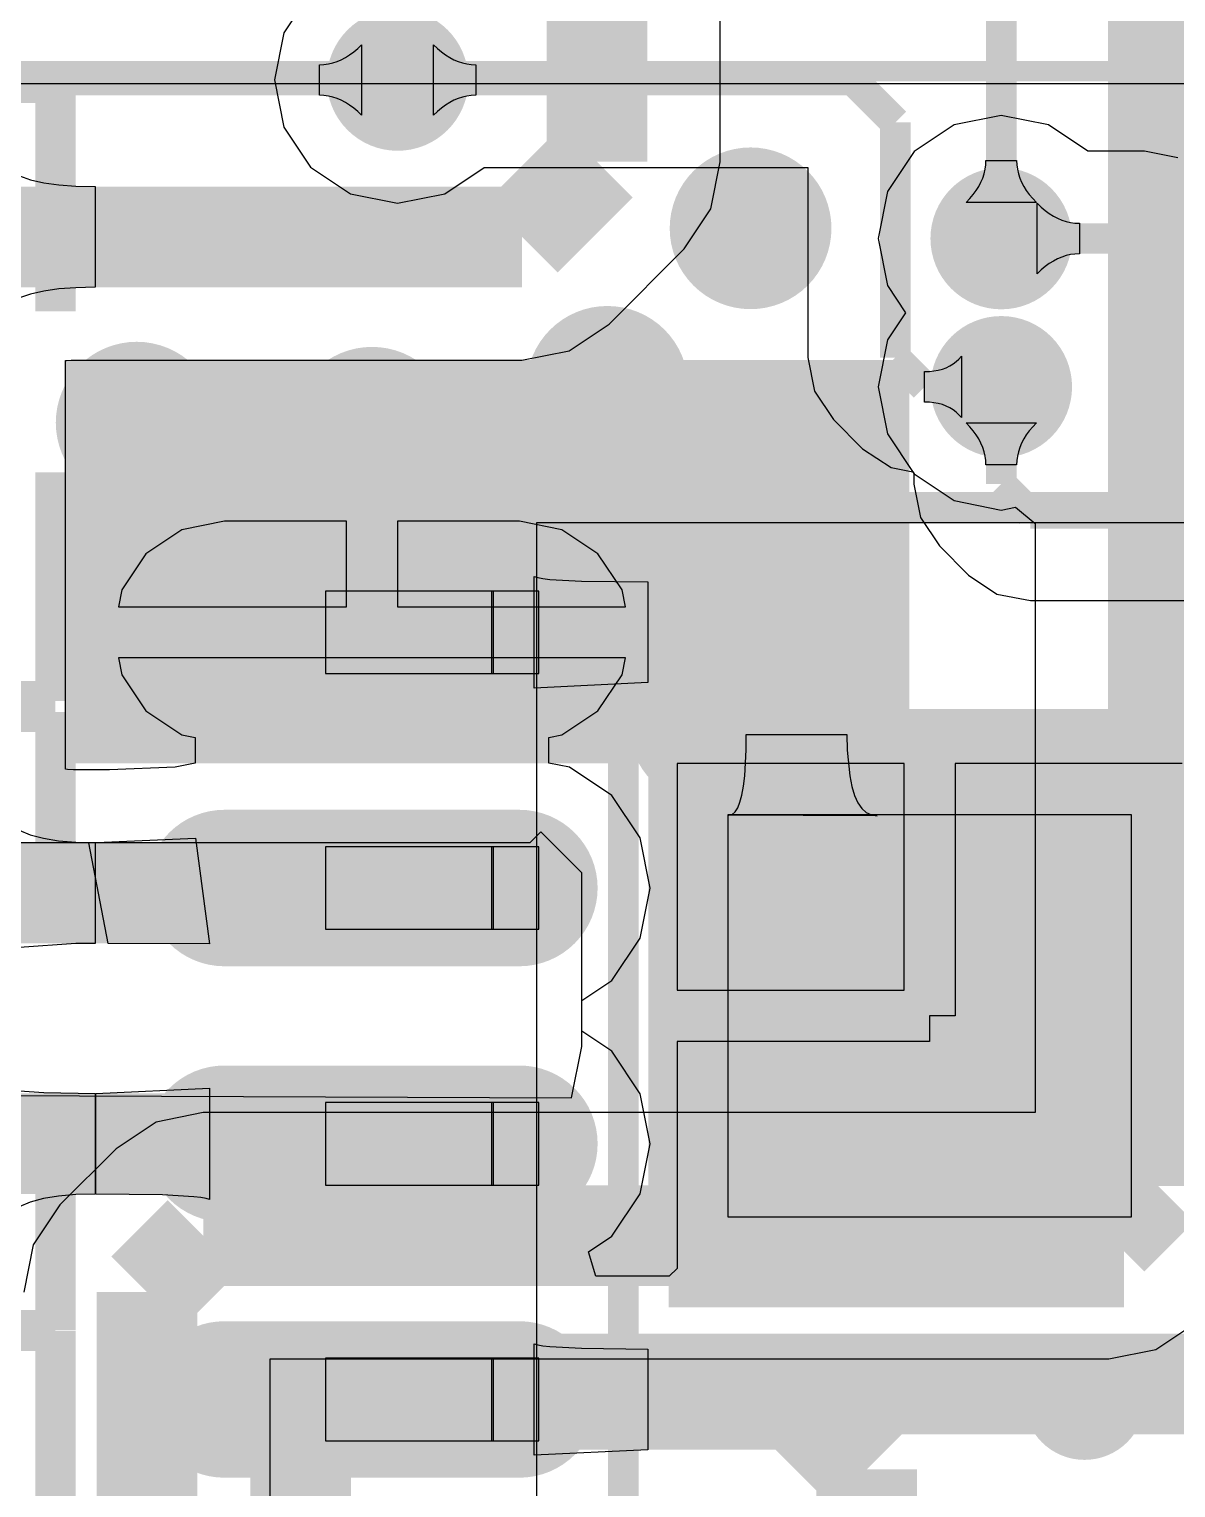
# Model space of a CAD drawing. Extents: x 40.9 to 121.6, y 83.2 to 120.
# Drawn here: x 80.26 to 85.96, y 87.8 to 95.05 of the extents above; entities that cross this region are included whole.
import ezdxf

# ---------------------------------------------------------------- set-up
doc = ezdxf.new("R2010")
doc.units = 0
for name, color, linetype in [('BOTTOMLAYER', 5, 'CONTINUOUS'), ('BOTTOMOVERLAY', 54, 'CONTINUOUS'), ('BOTTOMSOLDER', 6, 'CONTINUOUS'), ('MECHANICAL4', 56, 'CONTINUOUS'), ('MECHANICAL5', 56, 'CONTINUOUS'), ('MULTILAYER', 9, 'CONTINUOUS'), ('TOPLAYER', 1, 'CONTINUOUS'), ('TOPOVERLAY', 2, 'CONTINUOUS'), ('TOPPASTE', 8, 'CONTINUOUS'), ('TOPSOLDER', 216, 'CONTINUOUS')]:
    doc.layers.add(name, color=color, linetype=linetype)

msp = doc.modelspace()

# ---------------------------------------------------------------- linework, layer by layer
at = {"layer": 'BOTTOMLAYER'}
for p, q in [((81.648183, 95.207353), (81.527612, 95.026909)), ((81.527612, 95.026909), (81.481046, 94.7928)), ((82.271337, 94.617799), (82.271337, 94.967801)), ((82.271337, 94.967801), (82.2909, 94.94899)), ((82.2909, 94.94899), (82.310773, 94.93216)), ((82.310773, 94.93216), (82.330958, 94.917311)), ((82.330958, 94.917311), (82.351456, 94.904441)), ((82.351456, 94.904441), (82.372263, 94.893552)), ((82.372263, 94.893552), (82.393381, 94.884641)), ((82.393381, 94.884641), (82.414811, 94.87771)), ((82.414811, 94.87771), (82.436551, 94.872762)), ((82.436551, 94.872762), (82.458603, 94.86979)), ((82.458603, 94.86979), (82.480968, 94.868802)), ((82.480968, 94.868802), (82.480968, 94.716798)), ((81.481046, 94.7928), (81.527612, 94.558691)), ((82.372263, 94.692048), (82.351456, 94.681159)), ((82.393381, 94.700959), (82.372263, 94.692048)), ((82.414811, 94.70789), (82.393381, 94.700959)), ((82.436551, 94.712838), (82.414811, 94.70789)), ((82.458603, 94.71581), (82.436551, 94.712838)), ((82.480968, 94.716798), (82.458603, 94.71581)), ((82.2909, 94.63661), (82.271337, 94.617799)), ((82.310773, 94.65344), (82.2909, 94.63661)), ((82.330958, 94.668289), (82.310773, 94.65344)), ((82.351456, 94.681159), (82.330958, 94.668289)), ((81.527612, 94.558691), (81.660225, 94.360225)), ((81.660225, 94.360225), (81.858691, 94.227612)), ((82.326909, 94.227612), (82.522725, 94.358455)), ((82.522725, 94.358455), (84.129654, 94.358455)), ((84.129654, 94.358455), (84.129654, 93.413801)), ((84.998159, 94.305981), (85.00509, 94.327411)), ((85.00509, 94.327411), (85.010038, 94.349151)), ((85.010038, 94.349151), (85.01301, 94.371203)), ((85.01301, 94.371203), (85.013998, 94.393568)), ((85.013998, 94.393568), (85.166002, 94.393568)), ((85.166002, 94.393568), (85.16699, 94.371203)), ((85.16699, 94.371203), (85.169962, 94.349151)), ((85.169962, 94.349151), (85.17491, 94.327411)), ((85.17491, 94.327411), (85.181841, 94.305981)), ((84.965489, 94.243558), (84.978359, 94.264056)), ((84.978359, 94.264056), (84.989248, 94.284864)), ((84.989248, 94.284864), (84.998159, 94.305981)), ((85.181841, 94.305981), (85.190752, 94.284864)), ((85.190752, 94.284864), (85.201641, 94.264056)), ((85.201641, 94.264056), (85.214511, 94.243558)), ((81.858691, 94.227612), (82.0928, 94.181046)), ((82.0928, 94.181046), (82.326909, 94.227612)), ((84.914999, 94.183937), (84.93381, 94.2035)), ((85.265001, 94.183937), (84.914999, 94.183937)), ((84.93381, 94.2035), (84.95064, 94.223373)), ((84.95064, 94.223373), (84.965489, 94.243558)), ((85.214511, 94.243558), (85.22936, 94.223373)), ((85.22936, 94.223373), (85.24619, 94.2035)), ((85.24619, 94.2035), (85.265001, 94.183937)), ((84.129654, 93.413801), (84.162717, 93.247583)), ((84.834362, 93.37246), (84.850745, 93.38245)), ((84.850745, 93.38245), (84.865837, 93.393974)), ((84.865837, 93.393974), (84.879642, 93.407034)), ((84.879642, 93.407034), (84.892157, 93.421634)), ((84.892157, 93.421634), (84.892157, 93.115966)), ((84.709, 93.344802), (84.733117, 93.345569)), ((84.709, 93.192798), (84.709, 93.344802)), ((84.733117, 93.345569), (84.755944, 93.347873)), ((84.755944, 93.347873), (84.777481, 93.351716)), ((84.777481, 93.351716), (84.79773, 93.357093)), ((84.79773, 93.357093), (84.816691, 93.364009)), ((84.816691, 93.364009), (84.834362, 93.37246)), ((84.162717, 93.247583), (84.25687, 93.106674)), ((84.733117, 93.192031), (84.709, 93.192798)), ((84.755944, 93.189727), (84.733117, 93.192031)), ((84.777481, 93.185884), (84.755944, 93.189727)), ((84.79773, 93.180507), (84.777481, 93.185884)), ((84.816691, 93.173591), (84.79773, 93.180507)), ((84.834362, 93.16514), (84.816691, 93.173591)), ((84.850745, 93.15515), (84.834362, 93.16514)), ((84.25687, 93.106674), (84.256867, 93.106672)), ((84.256867, 93.106672), (84.25687, 93.106672)), ((84.25687, 93.106672), (84.25687, 93.106667)), ((84.25687, 93.106667), (84.256872, 93.106669)), ((84.256872, 93.106669), (84.401866, 92.961676)), ((84.865837, 93.143626), (84.850745, 93.15515)), ((84.879642, 93.130566), (84.865837, 93.143626)), ((84.892157, 93.115966), (84.879642, 93.130566)), ((84.401866, 92.961676), (84.401868, 92.961673)), ((84.401868, 92.961673), (84.401866, 92.961673)), ((84.401866, 92.961673), (84.401868, 92.961668)), ((84.401868, 92.961668), (84.401871, 92.961668)), ((84.401871, 92.961668), (84.401873, 92.961666)), ((84.401873, 92.961666), (84.401873, 92.961668)), ((84.401873, 92.961668), (84.401873, 92.961666)), ((84.401873, 92.961666), (84.401873, 92.961666)), ((84.401873, 92.961666), (84.401873, 92.961666)), ((84.401873, 92.961666), (84.401876, 92.961666)), ((84.401876, 92.961666), (84.401876, 92.961668)), ((84.401876, 92.961668), (84.542782, 92.867518)), ((84.542782, 92.867518), (84.650885, 92.846014)), ((84.650885, 92.846014), (84.657425, 92.836225)), ((84.657425, 92.836225), (84.855891, 92.703612)), ((84.855891, 92.703612), (85.09, 92.657046)), ((85.09, 92.657046), (85.160071, 92.670983)), ((85.160071, 92.670983), (85.258245, 92.590414)), ((85.258245, 92.590414), (85.258245, 89.664154)), ((80.893491, 89.617588), (80.695023, 89.484975)), ((81.1276, 89.664154), (80.893491, 89.617588)), ((85.258245, 89.664154), (81.1276, 89.664154)), ((80.695023, 89.484975), (80.415625, 89.205575)), ((80.415625, 89.205575), (80.283012, 89.007109)), ((80.283012, 89.007109), (80.236446, 88.773)), ((85.857509, 88.487212), (86.055975, 88.619825)), ((85.6234, 88.440646), (85.857509, 88.487212)), ((81.459954, 87.131827), (81.459954, 88.440646)), ((81.459954, 88.440646), (85.6234, 88.440646))]:
    msp.add_line(p, q, dxfattribs=at)
for points, const_width in [([(85.869998, 89.298998), (85.869998, 95.587602)], 0.499999), ([(85.09, 94.0054), (85.09, 95.1484)], 0.152001), ([(82.0928, 94.7928), (84.3534, 94.7928)], 0.152001), ([(84.3534, 94.7928), (84.563999, 94.582201)], 0.152001), ([(84.563999, 93.413801), (84.563999, 94.582201)], 0.152001), ([(84.563999, 93.413801), (84.709, 93.2688)], 0.152001), ([(84.709, 93.2688), (85.09, 93.2688)], 0.152001), ([(85.6234, 89.0524), (85.869998, 89.298998)], 0.499999), ([(80.8482, 88.773), (81.1276, 89.0524)], 0.499999), ([(81.1276, 89.0524), (85.6234, 89.0524)], 0.499999), ([(80.8482, 86.9696), (80.8482, 88.773)], 0.499999), ([(86.1314, 88.3158), (86.569997, 88.754397)], 0.499999), ([(81.611203, 88.062803), (81.8642, 88.3158)], 0.499999), ([(81.8642, 88.3158), (86.1314, 88.3158)], 0.499999), ([(81.611203, 86.615003), (81.611203, 88.062803)], 0.499999)]:
    msp.add_lwpolyline(points, dxfattribs=dict(at, const_width=const_width))
for points, const_width in [([(81.967802, 94.7928, 1), (82.217798, 94.7928, 1)], 0.249999), ([(83.6954, 94.0562, 1), (83.9954, 94.0562, 1)], 0.299999), ([(84.965002, 94.0054, 1), (85.214998, 94.0054, 1)], 0.249999), ([(82.9842, 93.2688, 1), (83.2842, 93.2688, 1)], 0.299999), ([(84.965002, 93.2688, 1), (85.214998, 93.2688, 1)], 0.249999), ([(80.6474, 93.091, 1), (80.9474, 93.091, 1)], 0.299999), ([(81.8158, 93.0656, 1), (82.1158, 93.0656, 1)], 0.299999), ([(83.9748, 92.3798, 1), (84.2748, 92.3798, 1)], 0.299999), ([(83.4922, 91.5924, 1), (83.7922, 91.5924, 1)], 0.299999), ([(83.8732, 90.7796, 1), (84.1732, 90.7796, 1)], 0.299999), ([(84.686, 90.805, 1), (84.986, 90.805, 1)], 0.299999), ([(83.924, 89.9922, 1), (84.224, 89.9922, 1)], 0.299999), ([(84.7114, 89.9668, 1), (85.0114, 89.9668, 1)], 0.299999)]:
    msp.add_lwpolyline(points, format="xyb", close=True, dxfattribs=dict(at, const_width=const_width))
at = {"layer": 'BOTTOMOVERLAY', "const_width": 0.1016}
msp.add_lwpolyline([(79.184475, 94.836945), (86.685095, 94.836945)], dxfattribs=at)
at = {"layer": 'BOTTOMSOLDER'}
for points, const_width in [([(81.917002, 94.7928, 1), (82.268598, 94.7928, 1)], 0.351599), ([(83.6446, 94.0562, 1), (84.0462, 94.0562, 1)], 0.401599), ([(84.914202, 94.0054, 1), (85.265798, 94.0054, 1)], 0.351599), ([(82.9334, 93.2688, 1), (83.335, 93.2688, 1)], 0.401599), ([(84.914202, 93.2688, 1), (85.265798, 93.2688, 1)], 0.351599), ([(80.5966, 93.091, 1), (80.9982, 93.091, 1)], 0.401599), ([(81.765, 93.0656, 1), (82.1666, 93.0656, 1)], 0.401599), ([(83.924, 92.3798, 1), (84.3256, 92.3798, 1)], 0.401599), ([(83.4414, 91.5924, 1), (83.843, 91.5924, 1)], 0.401599), ([(83.8224, 90.7796, 1), (84.224, 90.7796, 1)], 0.401599), ([(84.6352, 90.805, 1), (85.0368, 90.805, 1)], 0.401599), ([(83.8732, 89.9922, 1), (84.2748, 89.9922, 1)], 0.401599), ([(84.6606, 89.9668, 1), (85.0622, 89.9668, 1)], 0.401599)]:
    msp.add_lwpolyline(points, format="xyb", close=True, dxfattribs=dict(at, const_width=const_width))
at = {"layer": 'MECHANICAL4'}
for p, q in [((73.486696, 94.775884), (87.986692, 94.775884)), ((82.784391, 87.694592), (82.784391, 92.594608)), ((82.784391, 92.594608), (86.684409, 92.594608))]:
    msp.add_line(p, q, dxfattribs=at)
at = {"layer": 'MECHANICAL5'}
for p, q in [((81.734406, 92.254603), (81.734406, 91.844597)), ((82.569406, 92.254603), (81.734406, 92.254603)), ((82.559398, 92.254603), (82.559398, 91.844597)), ((82.794399, 92.254603), (82.559398, 92.254603)), ((82.569406, 91.844597), (82.569406, 92.254603)), ((82.794399, 91.844597), (82.794399, 92.254603)), ((81.734406, 91.844597), (82.569406, 91.844597)), ((82.559398, 91.844597), (82.794399, 91.844597)), ((83.734402, 89.144602), (83.734402, 91.144598)), ((83.734402, 91.144598), (85.734398, 91.144598)), ((85.734398, 91.144598), (85.734398, 89.144602)), ((81.734406, 90.984603), (81.734406, 90.574597)), ((82.569406, 90.984603), (81.734406, 90.984603)), ((82.559398, 90.984603), (82.559398, 90.574597)), ((82.794399, 90.984603), (82.559398, 90.984603)), ((82.569406, 90.574597), (82.569406, 90.984603)), ((82.794399, 90.574597), (82.794399, 90.984603)), ((81.734406, 90.574597), (82.569406, 90.574597)), ((82.559398, 90.574597), (82.794399, 90.574597)), ((81.734406, 89.714603), (81.734406, 89.304597)), ((82.569406, 89.714603), (81.734406, 89.714603)), ((82.559398, 89.714603), (82.559398, 89.304597)), ((82.794399, 89.714603), (82.559398, 89.714603)), ((82.569406, 89.304597), (82.569406, 89.714603)), ((82.794399, 89.304597), (82.794399, 89.714603)), ((81.734406, 89.304597), (82.569406, 89.304597)), ((82.559398, 89.304597), (82.794399, 89.304597)), ((85.734398, 89.144602), (83.734402, 89.144602)), ((81.734406, 88.444603), (81.734406, 88.034597)), ((82.569406, 88.444603), (81.734406, 88.444603)), ((82.559398, 88.444603), (82.559398, 88.034597)), ((82.794399, 88.444603), (82.559398, 88.444603)), ((82.569406, 88.034597), (82.569406, 88.444603)), ((82.794399, 88.034597), (82.794399, 88.444603)), ((81.734406, 88.034597), (82.569406, 88.034597)), ((82.559398, 88.034597), (82.794399, 88.034597))]:
    msp.add_line(p, q, dxfattribs=at)
at = {"layer": 'MULTILAYER'}
for points, const_width in [([(81.967802, 94.7928, 1), (82.217798, 94.7928, 1)], 0.249999), ([(83.6954, 94.0562, 1), (83.9954, 94.0562, 1)], 0.299999), ([(84.965002, 94.0054, 1), (85.214998, 94.0054, 1)], 0.249999), ([(82.9842, 93.2688, 1), (83.2842, 93.2688, 1)], 0.299999), ([(84.965002, 93.2688, 1), (85.214998, 93.2688, 1)], 0.249999), ([(80.6474, 93.091, 1), (80.9474, 93.091, 1)], 0.299999), ([(81.8158, 93.0656, 1), (82.1158, 93.0656, 1)], 0.299999), ([(83.9748, 92.3798, 1), (84.2748, 92.3798, 1)], 0.299999), ([(83.4922, 91.5924, 1), (83.7922, 91.5924, 1)], 0.299999), ([(83.8732, 90.7796, 1), (84.1732, 90.7796, 1)], 0.299999), ([(84.686, 90.805, 1), (84.986, 90.805, 1)], 0.299999), ([(83.924, 89.9922, 1), (84.224, 89.9922, 1)], 0.299999), ([(84.7114, 89.9668, 1), (85.0114, 89.9668, 1)], 0.299999)]:
    msp.add_lwpolyline(points, format="xyb", close=True, dxfattribs=dict(at, const_width=const_width))
at = {"layer": 'TOPLAYER'}
for p, q in [((83.695154, 94.3864), (83.695154, 95.790377)), ((81.813336, 94.893552), (81.834144, 94.904441)), ((81.834144, 94.904441), (81.854642, 94.917311)), ((81.854642, 94.917311), (81.874827, 94.93216)), ((81.874827, 94.93216), (81.8947, 94.94899)), ((81.8947, 94.94899), (81.914263, 94.967801)), ((81.914263, 94.967801), (81.914263, 94.617799)), ((81.704632, 94.868802), (81.726997, 94.86979)), ((81.704632, 94.716798), (81.704632, 94.868802)), ((81.726997, 94.86979), (81.749049, 94.872762)), ((81.749049, 94.872762), (81.770789, 94.87771)), ((81.770789, 94.87771), (81.792219, 94.884641)), ((81.792219, 94.884641), (81.813336, 94.893552)), ((81.726997, 94.71581), (81.704632, 94.716798)), ((81.749049, 94.712838), (81.726997, 94.71581)), ((81.770789, 94.70789), (81.749049, 94.712838)), ((81.792219, 94.700959), (81.770789, 94.70789)), ((81.813336, 94.692048), (81.792219, 94.700959)), ((81.834144, 94.681159), (81.813336, 94.692048)), ((81.854642, 94.668289), (81.834144, 94.681159)), ((81.874827, 94.65344), (81.854642, 94.668289)), ((81.8947, 94.63661), (81.874827, 94.65344)), ((81.914263, 94.617799), (81.8947, 94.63661)), ((85.09, 94.617154), (84.855891, 94.570588)), ((85.324109, 94.570588), (85.09, 94.617154)), ((84.855891, 94.570588), (84.657425, 94.437975)), ((85.519925, 94.439745), (85.324109, 94.570588)), ((84.657425, 94.437975), (84.524812, 94.239509)), ((85.8012, 94.439745), (85.519925, 94.439745)), ((85.967418, 94.406682), (85.8012, 94.439745)), ((83.648588, 94.152291), (83.695154, 94.3864)), ((80.215552, 94.316387), (80.270551, 94.297309)), ((80.270551, 94.297309), (80.335552, 94.282473)), ((80.335552, 94.282473), (80.41055, 94.271876)), ((80.41055, 94.271876), (80.495551, 94.265516)), ((80.495551, 94.265516), (80.59055, 94.263398)), ((80.59055, 94.263398), (80.59055, 93.763399)), ((84.524812, 94.239509), (84.478246, 94.0054)), ((85.268537, 93.830399), (85.268537, 94.180401)), ((85.268537, 94.180401), (85.2881, 94.16159)), ((83.515975, 93.953825), (83.648588, 94.152291)), ((85.2881, 94.16159), (85.307973, 94.14476)), ((85.307973, 94.14476), (85.328158, 94.129911)), ((85.328158, 94.129911), (85.348656, 94.117041)), ((85.348656, 94.117041), (85.369463, 94.106152)), ((85.369463, 94.106152), (85.390581, 94.097241)), ((85.390581, 94.097241), (85.412011, 94.09031)), ((85.412011, 94.09031), (85.433751, 94.085362)), ((85.433751, 94.085362), (85.455803, 94.08239)), ((85.455803, 94.08239), (85.478168, 94.081402)), ((85.478168, 94.081402), (85.478168, 93.929398)), ((84.478246, 94.0054), (84.524812, 93.771291)), ((83.142973, 93.580824), (83.515975, 93.953825)), ((85.348656, 93.893759), (85.328158, 93.880889)), ((85.369463, 93.904648), (85.348656, 93.893759)), ((85.390581, 93.913559), (85.369463, 93.904648)), ((85.412011, 93.92049), (85.390581, 93.913559)), ((85.433751, 93.925438), (85.412011, 93.92049)), ((85.455803, 93.92841), (85.433751, 93.925438)), ((85.478168, 93.929398), (85.455803, 93.92841)), ((85.2881, 93.84921), (85.268537, 93.830399)), ((85.307973, 93.86604), (85.2881, 93.84921)), ((85.328158, 93.880889), (85.307973, 93.86604)), ((80.335552, 93.744324), (80.270551, 93.729487)), ((80.41055, 93.75492), (80.335552, 93.744324)), ((80.495551, 93.761281), (80.41055, 93.75492)), ((80.59055, 93.763399), (80.495551, 93.761281)), ((84.524812, 93.771291), (84.614476, 93.6371)), ((80.270551, 93.729487), (80.215552, 93.710409)), ((84.614476, 93.6371), (84.524812, 93.502909)), ((82.944508, 93.44821), (83.142973, 93.580824)), ((84.524812, 93.502909), (84.478246, 93.2688)), ((80.443598, 93.399188), (80.448874, 93.399935)), ((80.443598, 93.198399), (80.443598, 93.399188)), ((80.448874, 93.399935), (80.471734, 93.401645)), ((80.471734, 93.401645), (82.710398, 93.401645)), ((82.710398, 93.401645), (82.944508, 93.44821)), ((84.478246, 93.2688), (84.524812, 93.034691)), ((80.443598, 91.658397), (80.443598, 93.198399)), ((84.524812, 93.034691), (84.655655, 92.838875)), ((84.93381, 93.0707), (84.914999, 93.090263)), ((84.914999, 93.090263), (85.265001, 93.090263)), ((84.95064, 93.050827), (84.93381, 93.0707)), ((84.965489, 93.030642), (84.95064, 93.050827)), ((84.978359, 93.010144), (84.965489, 93.030642)), ((85.214511, 93.030642), (85.201641, 93.010144)), ((85.22936, 93.050827), (85.214511, 93.030642)), ((85.24619, 93.0707), (85.22936, 93.050827)), ((85.265001, 93.090263), (85.24619, 93.0707)), ((84.989248, 92.989336), (84.978359, 93.010144)), ((84.998159, 92.968219), (84.989248, 92.989336)), ((85.00509, 92.946789), (84.998159, 92.968219)), ((85.010038, 92.925049), (85.00509, 92.946789)), ((85.17491, 92.946789), (85.169962, 92.925049)), ((85.181841, 92.968219), (85.17491, 92.946789)), ((85.190752, 92.989336), (85.181841, 92.968219)), ((85.201641, 93.010144), (85.190752, 92.989336)), ((85.01301, 92.902997), (85.010038, 92.925049)), ((85.013998, 92.880632), (85.01301, 92.902997)), ((85.166002, 92.880632), (85.013998, 92.880632)), ((85.16699, 92.902997), (85.166002, 92.880632)), ((85.169962, 92.925049), (85.16699, 92.902997)), ((84.655655, 92.838875), (84.655655, 92.7862)), ((84.655655, 92.7862), (84.688718, 92.619982)), ((81.233391, 92.601194), (81.022304, 92.559205)), ((81.838394, 92.601194), (81.233391, 92.601194)), ((81.838394, 92.1766), (81.838394, 92.601194)), ((82.697396, 92.601194), (82.092394, 92.601194)), ((82.092394, 92.601194), (82.092394, 92.1766)), ((82.908483, 92.559205), (82.697396, 92.601194)), ((84.688718, 92.619982), (84.782871, 92.479071)), ((81.022304, 92.559205), (80.843356, 92.439635)), ((83.087431, 92.439635), (82.908483, 92.559205)), ((80.843356, 92.439635), (80.723786, 92.260687)), ((83.207001, 92.260687), (83.087431, 92.439635)), ((84.782871, 92.479071), (84.927872, 92.33407)), ((82.771521, 91.772961), (82.771521, 92.326239)), ((82.771521, 92.326239), (82.788742, 92.321177)), ((82.788742, 92.321177), (82.814676, 92.316648)), ((82.814676, 92.316648), (82.849321, 92.312653)), ((82.849321, 92.312653), (83.005546, 92.303862)), ((83.005546, 92.303862), (83.335835, 92.299599)), ((83.335835, 92.299599), (83.335835, 91.7996)), ((84.927872, 92.33407), (85.068783, 92.239917)), ((80.723786, 92.260687), (80.70706, 92.1766)), ((83.223727, 92.1766), (83.207001, 92.260687)), ((85.068783, 92.239917), (85.235001, 92.206854)), ((80.70706, 92.1766), (81.838394, 92.1766)), ((82.092394, 92.1766), (83.223727, 92.1766)), ((85.235001, 92.206854), (86.053115, 92.206854)), ((83.223727, 91.9226), (80.70706, 91.9226)), ((80.70706, 91.9226), (80.723786, 91.838513)), ((83.207001, 91.838513), (83.223727, 91.9226)), ((80.723786, 91.838513), (80.843356, 91.659565)), ((83.335835, 91.7996), (82.771521, 91.772961)), ((83.087431, 91.659565), (83.207001, 91.838513)), ((80.443598, 91.370318), (80.443598, 91.658397)), ((80.843356, 91.659565), (81.022304, 91.539995)), ((82.908483, 91.539995), (83.087431, 91.659565)), ((81.022304, 91.539995), (81.08743, 91.527041)), ((81.08743, 91.527041), (81.08743, 91.400038)), ((82.843357, 91.527041), (82.908483, 91.539995)), ((82.843357, 91.400038), (82.843357, 91.527041)), ((83.823134, 91.46559), (83.824, 91.5416)), ((83.824, 91.5416), (84.323999, 91.5416)), ((84.323999, 91.5416), (84.325501, 91.465123)), ((83.81621, 91.337574), (83.823134, 91.46559)), ((84.325501, 91.465123), (84.337505, 91.336282)), ((80.454632, 91.368489), (80.443598, 91.370318)), ((80.483481, 91.365954), (80.454632, 91.368489)), ((80.662686, 91.365954), (80.483481, 91.365954)), ((80.988383, 91.380338), (80.662686, 91.365954)), ((81.08743, 91.400038), (80.988383, 91.380338)), ((82.945938, 91.379634), (82.843357, 91.400038)), ((83.156643, 91.238847), (82.945938, 91.379634)), ((84.6074, 91.398598), (83.480402, 91.398598)), ((83.480402, 91.398598), (83.480402, 90.2716)), ((84.6074, 90.2716), (84.6074, 91.398598)), ((85.988398, 91.398598), (84.8614, 91.398598)), ((84.8614, 91.398598), (84.8614, 90.1446)), ((83.802362, 91.241563), (83.810152, 91.285568)), ((83.810152, 91.285568), (83.81621, 91.337574)), ((84.337505, 91.336282), (84.348008, 91.283914)), ((84.348008, 91.283914), (84.361513, 91.239586)), ((83.297431, 91.028142), (83.156643, 91.238847)), ((83.792842, 91.205558), (83.802362, 91.241563)), ((84.361513, 91.239586), (84.378018, 91.203295)), ((83.73745, 91.14155), (83.753894, 91.14555)), ((84.47405, 91.138502), (83.73745, 91.14155)), ((83.753894, 91.14555), (83.768608, 91.157552)), ((83.768608, 91.157552), (83.78159, 91.177554)), ((83.78159, 91.177554), (83.792842, 91.205558)), ((84.378018, 91.203295), (84.397525, 91.175042)), ((84.397525, 91.175042), (84.420032, 91.154824)), ((84.420032, 91.154824), (84.445541, 91.142645)), ((84.445541, 91.142645), (84.47405, 91.138502)), ((80.213726, 91.066699), (80.269042, 91.044199)), ((82.749199, 91.004199), (79.360108, 91.004199)), ((80.269042, 91.044199), (80.334383, 91.026699)), ((80.334383, 91.026699), (80.409748, 91.014199)), ((80.409748, 91.014199), (80.495137, 91.006699)), ((80.495137, 91.006699), (80.59055, 91.004199)), ((80.559659, 91.004199), (81.090191, 91.027628)), ((80.656275, 90.5042), (80.559659, 91.004199)), ((80.59055, 91.004199), (80.59055, 90.5042)), ((81.090191, 91.027628), (81.159266, 90.502961)), ((82.804, 91.059), (82.749199, 91.004199)), ((83.0072, 90.8558), (82.804, 91.059)), ((83.346869, 90.7796), (83.297431, 91.028142)), ((83.0072, 89.9922), (83.0072, 90.8558)), ((83.297431, 90.531058), (83.346869, 90.7796)), ((80.495551, 90.503431), (80.215552, 90.484963)), ((80.59055, 90.5042), (80.495551, 90.503431)), ((81.159266, 90.502961), (80.656275, 90.5042)), ((83.156643, 90.320353), (83.297431, 90.531058)), ((83.0072, 90.2205), (83.156643, 90.320353)), ((83.480402, 90.2716), (84.6074, 90.2716)), ((83.0072, 90.0687), (83.0072, 90.2205)), ((84.8614, 90.1446), (84.7344, 90.1446)), ((84.7344, 90.1446), (84.7344, 90.0176)), ((83.156643, 89.968847), (83.0072, 90.0687)), ((82.9564, 89.7382), (83.0072, 89.9922)), ((84.7344, 90.0176), (83.480402, 90.0176)), ((83.480402, 90.0176), (83.480402, 88.890605)), ((83.297431, 89.758142), (83.156643, 89.968847)), ((77.706639, 89.759599), (82.9564, 89.7382)), ((80.215552, 89.772487), (80.335552, 89.76424)), ((80.335552, 89.76424), (80.59055, 89.759599)), ((80.59055, 89.759599), (80.59055, 89.2596)), ((80.594952, 89.759599), (81.159266, 89.786239)), ((80.594952, 89.2596), (80.594952, 89.759599)), ((81.159266, 89.786239), (81.159266, 89.232961)), ((83.346869, 89.5096), (83.297431, 89.758142)), ((83.297431, 89.261058), (83.346869, 89.5096)), ((80.495143, 89.257101), (80.409758, 89.249601)), ((80.59055, 89.2596), (80.495143, 89.257101)), ((80.925241, 89.255338), (80.594952, 89.2596)), ((81.081466, 89.246547), (80.925241, 89.255338)), ((83.156643, 89.050353), (83.297431, 89.261058)), ((80.269057, 89.219601), (80.213741, 89.197101)), ((80.334396, 89.237101), (80.269057, 89.219601)), ((80.409758, 89.249601), (80.334396, 89.237101)), ((81.116112, 89.242552), (81.081466, 89.246547)), ((81.142045, 89.238023), (81.116112, 89.242552)), ((81.159266, 89.232961), (81.142045, 89.238023)), ((83.040705, 88.972885), (83.156643, 89.050353)), ((83.077571, 88.851354), (83.040705, 88.972885)), ((83.480402, 88.890607), (83.441149, 88.851354)), ((83.480402, 88.890605), (83.480402, 88.890607)), ((83.480402, 88.890605), (83.480402, 88.890605)), ((83.441149, 88.851354), (83.077571, 88.851354)), ((82.771521, 87.962961), (82.771521, 88.516239)), ((82.771521, 88.516239), (82.788742, 88.511177)), ((82.788742, 88.511177), (82.814676, 88.506648)), ((82.814676, 88.506648), (82.849321, 88.502653)), ((82.849321, 88.502653), (83.005546, 88.493862)), ((83.005546, 88.493862), (83.335835, 88.489599)), ((83.335835, 88.489599), (83.335835, 87.9896)), ((83.335835, 87.9896), (82.771521, 87.962961))]:
    msp.add_line(p, q, dxfattribs=at)
for points, const_width in [([(83.0834, 94.3864), (83.0834, 96.012)], 0.499999), ([(78.2828, 94.7928), (82.0928, 94.7928)], 0.152001), ([(82.710398, 94.013398), (83.0834, 94.3864)], 0.499999), ([(79.6036, 94.013398), (82.710398, 94.013398)], 0.499999), ([(85.09, 94.0054), (85.8012, 94.0054)], 0.152001), ([(85.8012, 94.0054), (85.870001, 93.936599)], 0.152001), ([(85.870001, 93.345), (85.870001, 93.936599)], 0.152001), ([(85.870001, 93.345), (86.047801, 93.1672)], 0.152001), ([(85.09, 92.7862), (85.09, 93.2688)], 0.152001), ([(85.09, 92.7862), (85.235001, 92.641199)], 0.152001), ([(85.235001, 92.641199), (88.450199, 92.641199)], 0.152001), ([(81.233391, 92.0496), (82.697396, 92.0496)], 0.573989), ([(81.965394, 92.0496), (83.566, 92.0496)], 0.499999), ([(83.566, 92.0496), (84.074, 91.5416)], 0.499999), ([(84.074, 89.9922), (84.074, 91.5416)], 0.499999), ([(81.233391, 90.7796), (82.697396, 90.7796)], 0.573989), ([(79.840198, 90.7542), (81.939994, 90.7542)], 0.499999), ([(77.103503, 89.5096), (81.965394, 89.5096)], 0.499999), ([(81.233391, 89.5096), (82.697396, 89.5096)], 0.573989), ([(81.233391, 88.2396), (82.697396, 88.2396)], 0.573989), ([(81.28, 88.2396), (81.965394, 88.2396)], 0.499999), ([(81.965394, 88.2396), (84.074, 88.2396)], 0.499999), ([(84.074, 88.2396), (84.421602, 87.891998)], 0.499999), ([(84.421602, 85.031202), (84.421602, 87.891998)], 0.499999)]:
    msp.add_lwpolyline(points, dxfattribs=dict(at, const_width=const_width))
for points, const_width in [([(81.967802, 94.7928, 1), (82.217798, 94.7928, 1)], 0.249999), ([(83.6954, 94.0562, 1), (83.9954, 94.0562, 1)], 0.299999), ([(84.965002, 94.0054, 1), (85.214998, 94.0054, 1)], 0.249999), ([(82.9842, 93.2688, 1), (83.2842, 93.2688, 1)], 0.299999), ([(84.965002, 93.2688, 1), (85.214998, 93.2688, 1)], 0.249999), ([(80.6474, 93.091, 1), (80.9474, 93.091, 1)], 0.299999), ([(81.8158, 93.0656, 1), (82.1158, 93.0656, 1)], 0.299999), ([(83.9748, 92.3798, 1), (84.2748, 92.3798, 1)], 0.299999), ([(81.089894, 92.0496, 1), (81.376888, 92.0496, 1)], 0.286995), ([(82.553899, 92.0496, 1), (82.840893, 92.0496, 1)], 0.286995), ([(83.4922, 91.5924, 1), (83.7922, 91.5924, 1)], 0.299999), ([(81.089894, 90.7796, 1), (81.376888, 90.7796, 1)], 0.286995), ([(82.553899, 90.7796, 1), (82.840893, 90.7796, 1)], 0.286995), ([(83.8732, 90.7796, 1), (84.1732, 90.7796, 1)], 0.299999), ([(84.686, 90.805, 1), (84.986, 90.805, 1)], 0.299999), ([(83.924, 89.9922, 1), (84.224, 89.9922, 1)], 0.299999), ([(84.7114, 89.9668, 1), (85.0114, 89.9668, 1)], 0.299999), ([(81.089894, 89.5096, 1), (81.376888, 89.5096, 1)], 0.286995), ([(82.553899, 89.5096, 1), (82.840893, 89.5096, 1)], 0.286995), ([(81.089894, 88.2396, 1), (81.376888, 88.2396, 1)], 0.286995), ([(82.553899, 88.2396, 1), (82.840893, 88.2396, 1)], 0.286995)]:
    msp.add_lwpolyline(points, format="xyb", close=True, dxfattribs=dict(at, const_width=const_width))
for points in [[(80.443598, 91.398598), (84.633242, 91.398598), (80.443598, 93.401642), (84.633242, 93.401642)], [(83.3374, 88.9254), (85.6742, 88.9254), (83.3374, 91.6686), (85.6742, 91.6686)], [(85.734398, 89.144602), (85.734398, 91.144598), (83.734402, 89.144602), (83.734402, 91.144598)], [(83.439, 88.6968), (85.6996, 88.6968), (83.439, 89.2302), (85.6996, 89.2302)]]:
    msp.add_solid(points, dxfattribs=at)
at = {"layer": 'TOPOVERLAY'}
for points, const_width in [([(78.813599, 94.778398), (80.393601, 94.778398)], 0.2), ([(80.393601, 93.643399), (80.393601, 94.778398)], 0.2), ([(80.393601, 91.708399), (80.393601, 92.843398)], 0.2), ([(83.212991, 92.670808), (86.255809, 92.670808)], 0.1524), ([(83.212991, 87.618392), (83.212991, 92.670808)], 0.1524), ([(78.813599, 91.708399), (80.393601, 91.708399)], 0.2), ([(78.813599, 91.654198), (80.393601, 91.654198)], 0.2), ([(80.393601, 90.519199), (80.393601, 91.654198)], 0.2), ([(80.393601, 88.584199), (80.393601, 89.719198)], 0.2), ([(78.813599, 88.584199), (80.393601, 88.584199)], 0.2), ([(78.813599, 88.580801), (80.393601, 88.580801)], 0.2), ([(80.393601, 87.445802), (80.393601, 88.580801)], 0.2)]:
    msp.add_lwpolyline(points, dxfattribs=dict(at, const_width=const_width))
for points, const_width in [([(85.653626, 88.2396, 1), (85.353398, 88.2396, 1)], 0.299999), ([(85.278399, 88.2396, 1), (85.428397, 88.2396, 1)], 0.15), ([(85.578627, 88.2396, 1), (85.728625, 88.2396, 1)], 0.15)]:
    msp.add_lwpolyline(points, format="xyb", close=True, dxfattribs=dict(at, const_width=const_width))
at = {"layer": 'TOPPASTE', "const_width": 0.573989}
for points in [[(81.233391, 92.0496), (82.697396, 92.0496)], [(81.233391, 90.7796), (82.697396, 90.7796)], [(81.233391, 89.5096), (82.697396, 89.5096)], [(81.233391, 88.2396), (82.697396, 88.2396)]]:
    msp.add_lwpolyline(points, dxfattribs=at)
at = {"layer": 'TOPPASTE', "const_width": 0.286995}
for points in [[(81.089894, 92.0496, 1), (81.376888, 92.0496, 1)], [(82.553899, 92.0496, 1), (82.840893, 92.0496, 1)], [(81.089894, 90.7796, 1), (81.376888, 90.7796, 1)], [(82.553899, 90.7796, 1), (82.840893, 90.7796, 1)], [(81.089894, 89.5096, 1), (81.376888, 89.5096, 1)], [(82.553899, 89.5096, 1), (82.840893, 89.5096, 1)], [(81.089894, 88.2396, 1), (81.376888, 88.2396, 1)], [(82.553899, 88.2396, 1), (82.840893, 88.2396, 1)]]:
    msp.add_lwpolyline(points, format="xyb", close=True, dxfattribs=at)
at = {"layer": 'TOPPASTE'}
msp.add_solid([(85.734398, 89.144602), (85.734398, 91.144598), (83.734402, 89.144602), (83.734402, 91.144598)], dxfattribs=at)
at = {"layer": 'TOPSOLDER'}
for points, const_width in [([(81.917002, 94.7928, 1), (82.268598, 94.7928, 1)], 0.351599), ([(83.6446, 94.0562, 1), (84.0462, 94.0562, 1)], 0.401599), ([(84.914202, 94.0054, 1), (85.265798, 94.0054, 1)], 0.351599), ([(82.9334, 93.2688, 1), (83.335, 93.2688, 1)], 0.401599), ([(84.914202, 93.2688, 1), (85.265798, 93.2688, 1)], 0.351599), ([(80.5966, 93.091, 1), (80.9982, 93.091, 1)], 0.401599), ([(81.765, 93.0656, 1), (82.1666, 93.0656, 1)], 0.401599), ([(83.924, 92.3798, 1), (84.3256, 92.3798, 1)], 0.401599), ([(81.039094, 92.0496, 1), (81.427688, 92.0496, 1)], 0.388595), ([(82.503099, 92.0496, 1), (82.891694, 92.0496, 1)], 0.388595), ([(83.4414, 91.5924, 1), (83.843, 91.5924, 1)], 0.401599), ([(81.039094, 90.7796, 1), (81.427688, 90.7796, 1)], 0.388595), ([(82.503099, 90.7796, 1), (82.891694, 90.7796, 1)], 0.388595), ([(83.8224, 90.7796, 1), (84.224, 90.7796, 1)], 0.401599), ([(84.6352, 90.805, 1), (85.0368, 90.805, 1)], 0.401599), ([(83.8732, 89.9922, 1), (84.2748, 89.9922, 1)], 0.401599), ([(84.6606, 89.9668, 1), (85.0622, 89.9668, 1)], 0.401599), ([(81.039094, 89.5096, 1), (81.427688, 89.5096, 1)], 0.388595), ([(82.503099, 89.5096, 1), (82.891694, 89.5096, 1)], 0.388595), ([(81.039094, 88.2396, 1), (81.427688, 88.2396, 1)], 0.388595), ([(82.503099, 88.2396, 1), (82.891694, 88.2396, 1)], 0.388595)]:
    msp.add_lwpolyline(points, format="xyb", close=True, dxfattribs=dict(at, const_width=const_width))
at = {"layer": 'TOPSOLDER', "const_width": 0.777189}
for points in [[(81.233391, 92.0496), (82.697396, 92.0496)], [(81.233391, 90.7796), (82.697396, 90.7796)], [(81.233391, 89.5096), (82.697396, 89.5096)], [(81.233391, 88.2396), (82.697396, 88.2396)]]:
    msp.add_lwpolyline(points, dxfattribs=at)
at = {"layer": 'TOPSOLDER'}
msp.add_solid([(85.835998, 89.043002), (85.835998, 91.246198), (83.632802, 89.043002), (83.632802, 91.246198)], dxfattribs=at)

doc.saveas('drawing.dxf')
